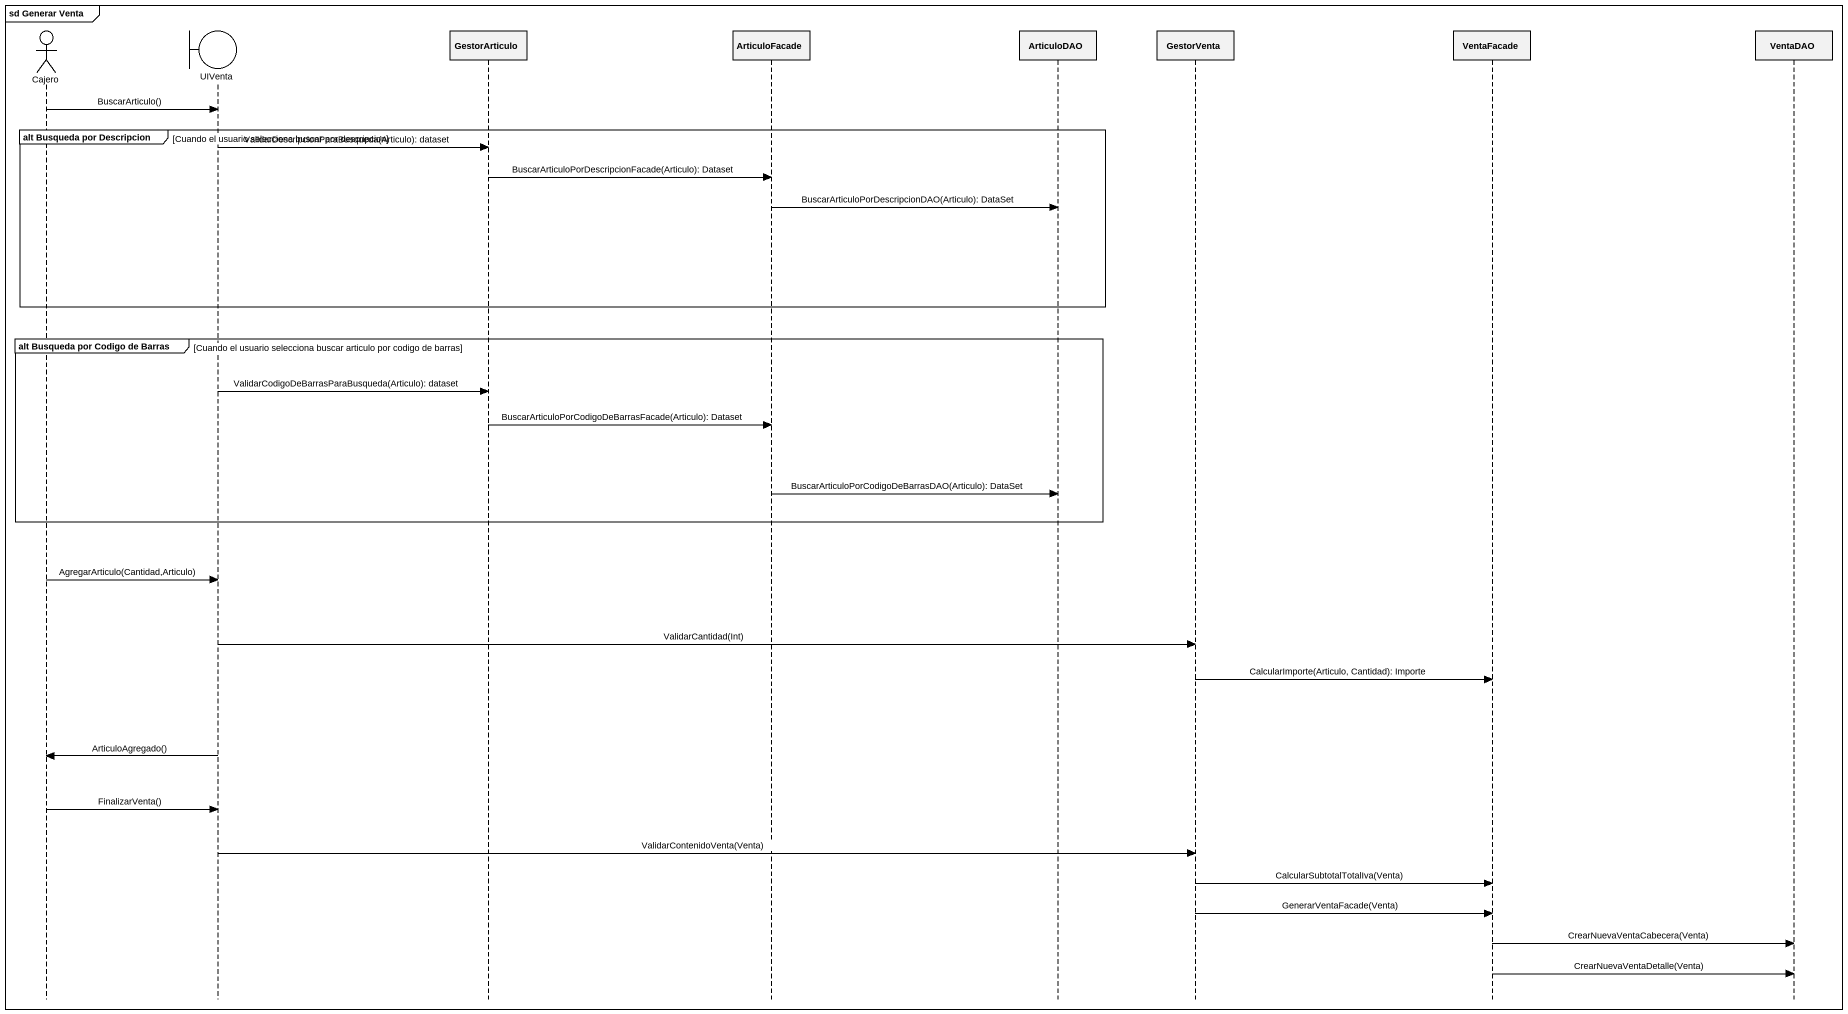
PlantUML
@startuml
mainframe sd Generar Venta
hide footbox
actor Cajero
boundary UIVenta
participant GestorArticulo
participant ArticuloFacade
participant ArticuloDAO
participant GestorVenta
participant VentaFacade
participant VentaDAO

Cajero -> UIVenta : BuscarArticulo()
group alt Busqueda por Descripcion [Cuando el usuario selecciona buscar por descripcion]
  UIVenta -> GestorArticulo : ValidarDescripcionParaBusqueda(Articulo): dataset
  GestorArticulo -> ArticuloFacade : BuscarArticuloPorDescripcionFacade(Articulo): Dataset
  ArticuloFacade -> ArticuloDAO : BuscarArticuloPorDescripcionDAO(Articulo): DataSet
end
group alt Busqueda por Codigo de Barras [Cuando el usuario selecciona buscar articulo por codigo de barras]
  UIVenta -> GestorArticulo : ValidarCodigoDeBarrasParaBusqueda(Articulo): dataset
  GestorArticulo -> ArticuloFacade : BuscarArticuloPorCodigoDeBarrasFacade(Articulo): Dataset
  ArticuloFacade -> ArticuloDAO : BuscarArticuloPorCodigoDeBarrasDAO(Articulo): DataSet
end
Cajero -> UIVenta : AgregarArticulo(Cantidad,Articulo)
UIVenta -> GestorVenta : ValidarCantidad(Int)
GestorVenta -> VentaFacade : CalcularImporte(Articulo, Cantidad): Importe
UIVenta -> Cajero : ArticuloAgregado()
Cajero -> UIVenta : FinalizarVenta()
UIVenta -> GestorVenta : ValidarContenidoVenta(Venta)
GestorVenta -> VentaFacade : CalcularSubtotalTotalIva(Venta)
GestorVenta -> VentaFacade : GenerarVentaFacade(Venta)
VentaFacade -> VentaDAO : CrearNuevaVentaCabecera(Venta)
VentaFacade -> VentaDAO : CrearNuevaVentaDetalle(Venta)
@enduml
